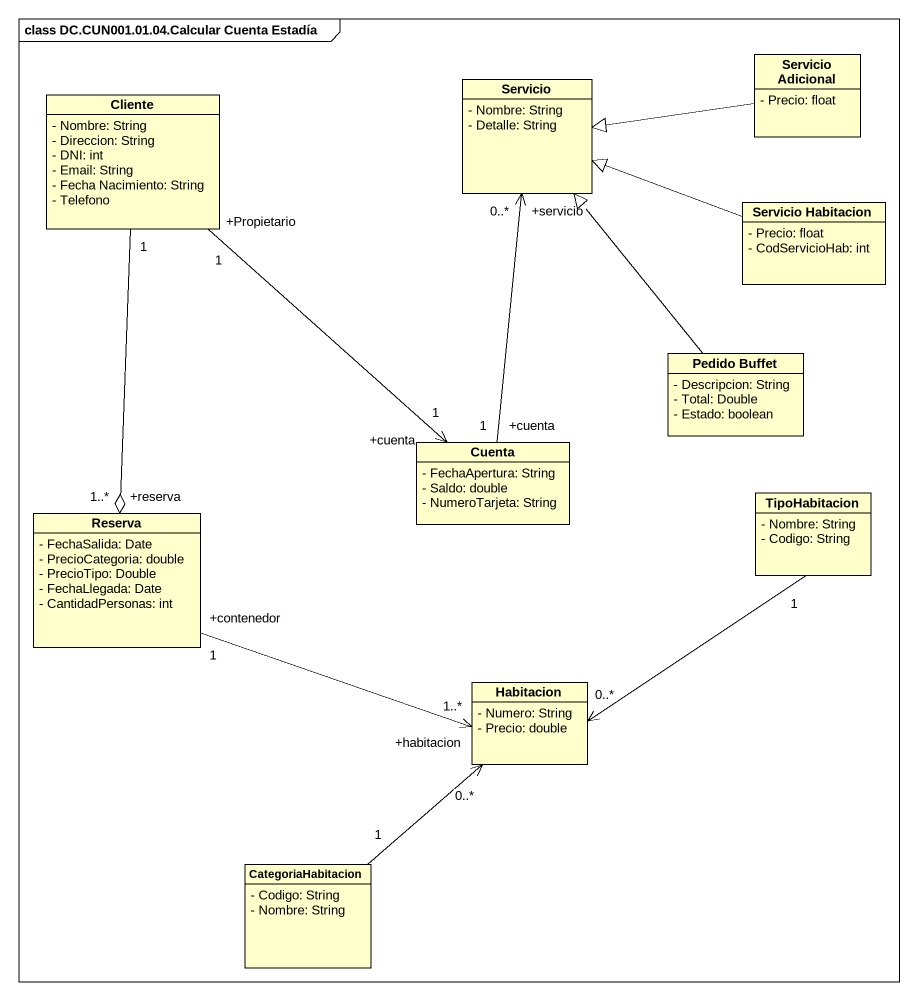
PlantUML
@startuml
mainframe class DC.CUN001.01.04.Calcular Cuenta Estadía
hide circle
hide empty members
skinparam classAttributeIconSize 0
class Servicio {
  - Nombre: String
  - Detalle: String
}
class "Servicio Adicional" as Servicio_Adicional {
  - Precio: float
}
class Cliente {
  - Nombre: String
  - Direccion: String
  - DNI: int
  - Email: String
  - Fecha Nacimiento: String
  - Telefono
}
class "Servicio Habitacion" as Servicio_Habitacion {
  - Precio: float
  - CodServicioHab: int
}
class "Pedido Buffet" as Pedido_Buffet {
  - Descripcion: String
  - Total: Double
  - Estado: boolean
}
class Cuenta {
  - FechaApertura: String
  - Saldo: double
  - NumeroTarjeta: String
}
class Reserva {
  - FechaSalida: Date
  - PrecioCategoria: double
  - PrecioTipo: Double
  - FechaLlegada: Date
  - CantidadPersonas: int
}
class TipoHabitacion {
  - Nombre: String
  - Codigo: String
}
class Habitacion {
  - Numero: String
  - Precio: double
}
class CategoriaHabitacion {
  - Codigo: String
  - Nombre: String
}
Servicio_Adicional -left-|> Servicio
Cliente "+Propietario\n1" --> "+cuenta\n1" Cuenta
Cliente "1" --o "+reserva\n1..*" Reserva
Servicio_Habitacion -left-|> Servicio
Pedido_Buffet -up-|> Servicio
Cuenta "+cuenta\n1" -up-> "+servicio\n0..*" Servicio
Reserva "+contenedor\n1" -right-> "+habitacion\n1..*" Habitacion
TipoHabitacion "1" --> "0..*" Habitacion
CategoriaHabitacion "1" -up-> "0..*" Habitacion
@enduml
